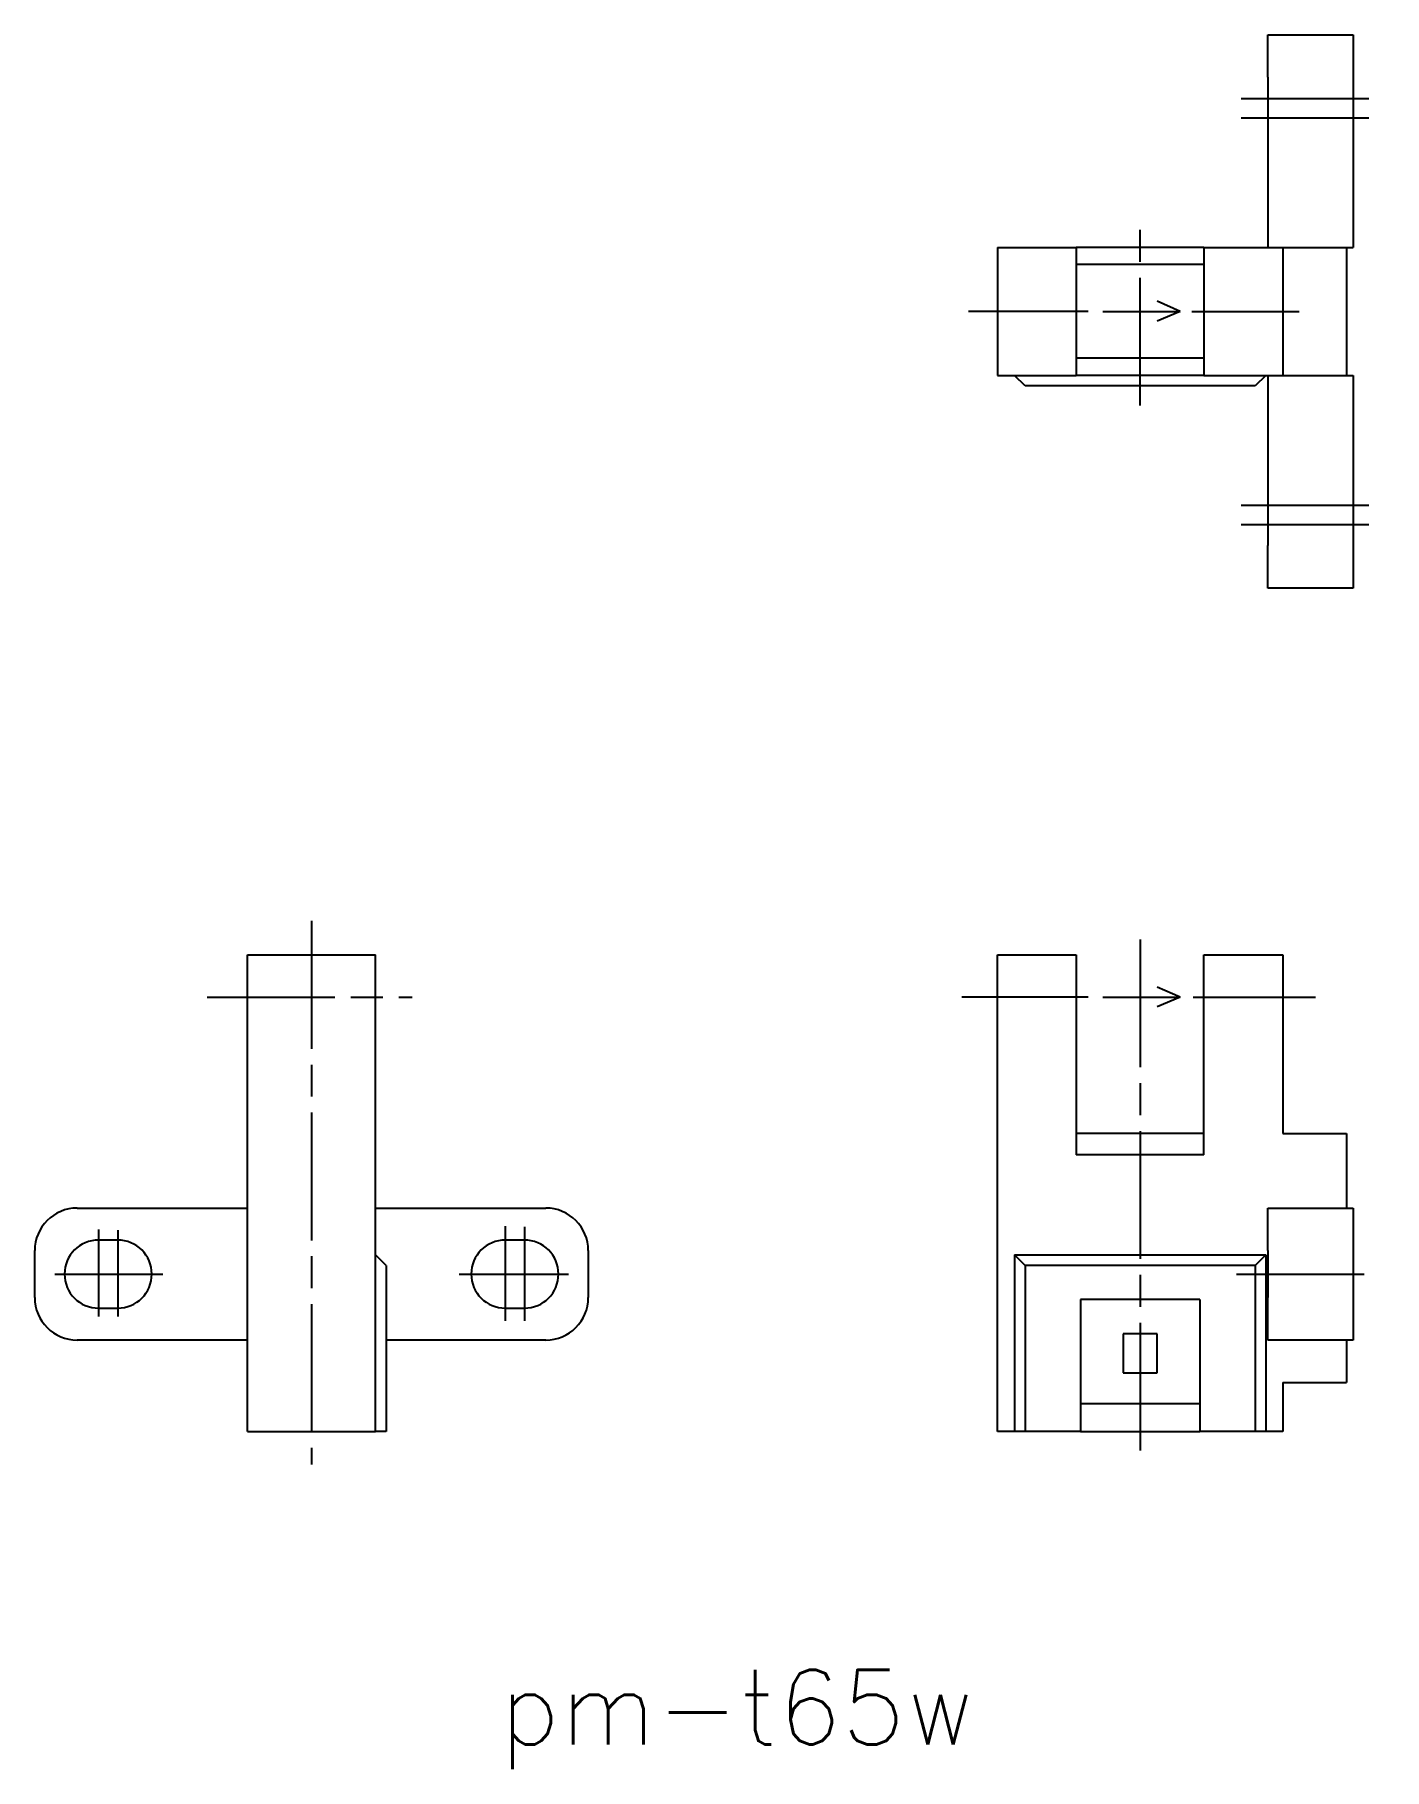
# Model space of a CAD drawing. Extents: x 65.1 to 128.5, y 112.5 to 194.
import ezdxf

# ---------------------------------------------------------------- set-up
doc = ezdxf.new("R2010")
doc.units = 0
doc.linetypes.add('AM_ISO08W050X2', pattern=[9, 6, -0.75, 1.5, -0.75])
doc.layers.get('0').update_dxf_attribs({"linetype": 'CONTINUOUS'})
doc.styles.get("Standard").update_dxf_attribs({"font": 'txt', "bigfont": 'bigfont'})

# ---------------------------------------------------------------- blocks, each defined once
blk = doc.blocks.new('*U3')
at = {"color": 2}
blk.add_text('pm-t65w', height=3.5, dxfattribs=at).set_placement((86.912, 113.651))

msp = doc.modelspace()

# ---------------------------------------------------------------- linework, layer by layer
at = {"color": 7, "linetype": 'CONTINUOUS'}
for p, q in [((122.986, 193.958), (126.986, 193.958)), ((122.986, 191.958), (122.986, 193.958)), ((126.986, 193.958), (126.986, 191.958)), ((122.986, 191.958), (122.986, 183.958)), ((126.986, 191.958), (126.986, 183.958)), ((110.286, 183.958), (110.286, 177.958)), ((110.286, 183.958), (113.986, 183.958)), ((113.986, 183.958), (113.986, 177.958)), ((119.986, 183.958), (113.986, 183.958)), ((119.986, 183.958), (119.986, 177.958)), ((119.986, 183.958), (123.686, 183.958)), ((123.686, 183.958), (123.686, 177.958)), ((123.686, 183.958), (126.686, 183.958)), ((126.686, 183.958), (126.686, 177.958)), ((126.686, 183.958), (126.986, 183.958)), ((119.986, 183.158), (113.986, 183.158)), ((119.986, 178.758), (113.986, 178.758)), ((110.286, 177.958), (113.986, 177.958)), ((111.586, 177.458), (111.086, 177.958)), ((119.986, 177.958), (113.986, 177.958)), ((119.986, 177.958), (123.686, 177.958)), ((122.886, 177.958), (122.386, 177.458)), ((122.986, 177.958), (122.986, 169.958)), ((123.686, 177.958), (126.686, 177.958)), ((126.686, 177.958), (126.986, 177.958)), ((126.986, 177.958), (126.986, 169.958)), ((122.386, 177.458), (111.586, 177.458)), ((122.986, 167.958), (122.986, 169.958)), ((126.986, 169.958), (126.986, 167.958)), ((126.986, 167.958), (122.986, 167.958)), ((75.073, 150.745), (81.073, 150.745)), ((75.073, 128.345), (75.073, 150.745)), ((81.073, 128.345), (81.073, 150.745)), ((110.286, 128.345), (110.286, 150.745)), ((110.286, 150.745), (113.986, 150.745)), ((113.986, 150.745), (113.986, 141.345)), ((119.986, 141.345), (119.986, 150.745)), ((119.986, 150.745), (123.686, 150.745)), ((123.686, 150.745), (123.686, 142.345)), ((119.986, 142.345), (113.986, 142.345)), ((123.686, 142.345), (126.686, 142.345)), ((126.686, 142.345), (126.686, 138.845)), ((119.986, 141.345), (113.986, 141.345)), ((67.073, 138.845), (75.073, 138.845)), ((81.073, 138.845), (89.073, 138.845)), ((122.986, 138.845), (126.986, 138.845)), ((122.986, 136.845), (122.986, 138.845)), ((126.986, 138.845), (126.986, 136.845)), ((68.973, 137.345), (68.073, 137.345)), ((88.073, 137.345), (87.173, 137.345)), ((65.073, 134.645), (65.073, 136.845)), ((81.573, 136.145), (81.073, 136.645)), ((81.573, 136.145), (81.573, 128.345)), ((91.073, 136.845), (91.073, 134.645)), ((111.086, 136.645), (111.086, 128.345)), ((111.586, 136.145), (111.086, 136.645)), ((111.086, 136.645), (122.886, 136.645)), ((111.586, 136.145), (111.586, 128.345)), ((122.386, 136.145), (111.586, 136.145)), ((122.886, 136.645), (122.386, 136.145)), ((122.386, 136.145), (122.386, 128.345)), ((122.886, 136.645), (122.886, 128.345)), ((122.986, 136.845), (122.986, 134.645)), ((126.986, 136.845), (126.986, 134.645)), ((114.186, 134.545), (114.186, 128.345)), ((119.786, 134.545), (114.186, 134.545)), ((119.786, 134.545), (119.786, 128.345)), ((122.986, 132.645), (122.986, 134.645)), ((126.986, 134.645), (126.986, 132.645)), ((68.073, 134.145), (68.973, 134.145)), ((87.173, 134.145), (88.073, 134.145)), ((117.786, 132.945), (116.186, 132.945)), ((116.186, 132.945), (116.186, 131.105)), ((117.786, 131.105), (117.786, 132.945)), ((75.073, 132.645), (67.073, 132.645)), ((89.073, 132.645), (81.573, 132.645)), ((126.986, 132.645), (122.986, 132.645)), ((126.686, 132.645), (126.686, 130.645)), ((116.186, 131.105), (117.786, 131.105)), ((123.686, 130.645), (126.686, 130.645)), ((123.686, 130.645), (123.686, 128.345)), ((119.786, 129.645), (114.186, 129.645)), ((75.073, 128.345), (81.073, 128.345)), ((81.573, 128.345), (81.073, 128.345)), ((111.086, 128.345), (110.286, 128.345)), ((111.586, 128.345), (111.086, 128.345)), ((114.186, 128.345), (111.586, 128.345)), ((114.186, 128.345), (119.786, 128.345)), ((122.386, 128.345), (119.786, 128.345)), ((122.886, 128.345), (122.386, 128.345)), ((123.686, 128.345), (122.886, 128.345))]:
    msp.add_line(p, q, dxfattribs=at)
at = {"color": 4, "linetype": 'AM_ISO08W050X2'}
for p, q in [((121.732, 190.958), (128.455, 190.958)), ((121.732, 190.058), (128.455, 190.058)), ((116.986, 176.538), (116.986, 185.024)), ((114.543, 180.958), (108.932, 180.958)), ((119.423, 180.958), (124.453, 180.958)), ((121.732, 171.858), (128.455, 171.858)), ((121.732, 170.958), (128.455, 170.958)), ((78.073, 152.33), (78.073, 126.798)), ((116.986, 151.46), (116.986, 126.895)), ((73.168, 148.745), (82.797, 148.745)), ((114.554, 148.745), (108.619, 148.745)), ((119.485, 148.745), (125.221, 148.745)), ((68.073, 137.843), (68.073, 133.747)), ((68.973, 137.814), (68.973, 133.757)), ((87.173, 137.988), (87.173, 133.544)), ((88.073, 137.958), (88.073, 133.544)), ((66.015, 135.745), (71.088, 135.745)), ((85.005, 135.745), (90.14, 135.745)), ((121.51, 135.745), (127.94, 135.745))]:
    msp.add_line(p, q, dxfattribs=at)
at = {"color": 2}
for p, q in [((115.229, 180.958), (118.868, 180.958)), ((118.868, 180.958), (117.784, 181.435)), ((118.868, 180.958), (117.784, 180.51)), ((118.868, 148.745), (117.784, 149.222)), ((115.229, 148.745), (118.868, 148.745)), ((118.868, 148.745), (117.784, 148.297))]:
    msp.add_line(p, q, dxfattribs=at)
at = {"color": 7, "linetype": 'CONTINUOUS'}
for centre, radius, start, end in [((67.073, 136.845), 2, 90, 180), ((89.073, 136.845), 2, 0, 90), ((68.073, 135.745), 1.6, 90, 270), ((68.973, 135.745), 1.6, 270, 90), ((87.173, 135.745), 1.6, 90, 270), ((88.073, 135.745), 1.6, 270, 90), ((67.073, 134.645), 2, 180, 270), ((89.073, 134.645), 2, 270, 0)]:
    msp.add_arc(centre, radius, start, end, dxfattribs=at)

# ---------------------------------------------------------------- block references
msp.add_blockref('*U3', (0, 0))

doc.saveas('drawing.dxf')
